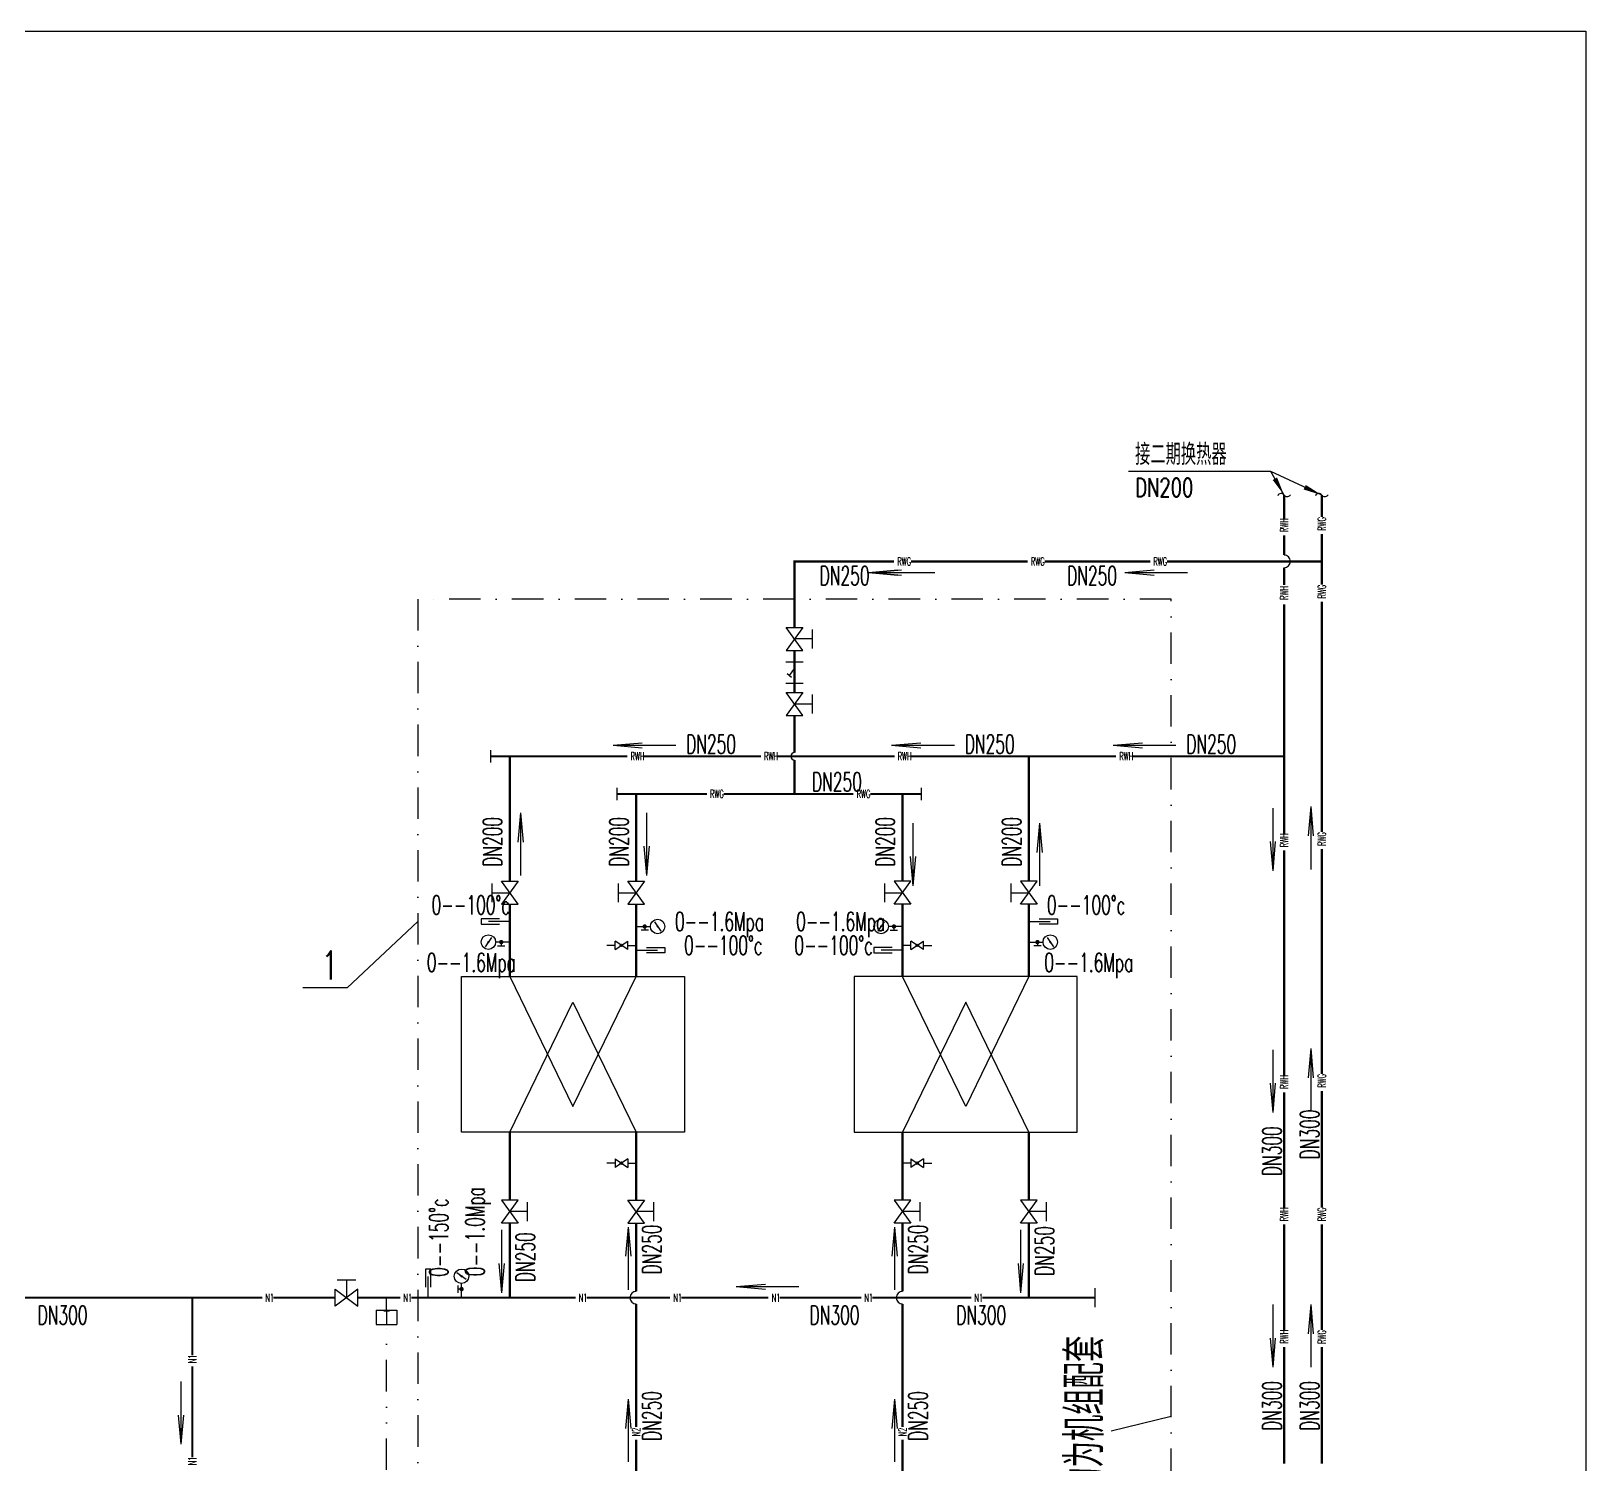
# Model space of a CAD drawing. Extents: x 179183 to 294833, y 947252 to 1004652.
# Drawn here: x 270065 to 294833, y 981814 to 1004652 of the extents above; entities that cross this region are included whole.
import ezdxf

# ---------------------------------------------------------------- set-up
doc = ezdxf.new("R2010")
doc.units = 0
doc.header["$LTSCALE"] = 1000
for name, pattern in [('CONTINOUS', [0]), ('DASH', [0.35, 0.25, -0.1]), ('DASHDOT', [1, 0.5, -0.25, 0, -0.25]), ('DASHED', [0.75, 0.5, -0.25]), ('DIVIDE', [1.25, 0.5, -0.25, 0, -0.25, 0, -0.25])]:
    doc.linetypes.add(name, pattern=pattern)
for name, color, linetype in [('a_bz', 2, 'Continuous'), ('a_shb', 2, 'Continuous'), ('a_shb_bz', 2, 'Continuous'), ('a_shg', 130, 'Continuous'), ('DIM_LEAD', 3, 'Continuous'), ('EQ-TH', 7, 'Continuous'), ('PIPE-暖回水', 2, 'DASH'), ('PIPE-热媒供水管', 30, 'Continuous'), ('PIPE-热媒回水管', 30, 'DASH'), ('TEXT-暖供水', 7, 'Continuous'), ('TEXT-暖回水', 7, 'Continuous'), ('TEXT-热媒供水管', 7, 'Continuous'), ('TEXT-热媒回水管', 7, 'Continuous'), ('VPIPE-暖供水', 3, 'Continuous')]:
    doc.layers.add(name, color=color, linetype=linetype)
doc.layers.add('说明辅助线', color=9, linetype='CONTINOUS', plot=False)
doc.styles.add('_HZTXT', font='txt.shx', dxfattribs={"width": 0.8, "bigfont": 'hztxt.shx'})
doc.styles.add('_TCH_DIM', font='SIMPLEX', dxfattribs={"bigfont": 'GBCBIG'})
doc.styles.add('_THVAC_PIPETEXT', font='simplex.shx', dxfattribs={"width": 0.7, "height": 1.5, "bigfont": 'gbcbig.shx'})
doc.styles.add('HZ', font='simplex.shx', dxfattribs={"width": 0.8, "bigfont": 'gbcbig.shx'})
doc.styles.add('ROMANC', font='simplex.shx', dxfattribs={"width": 0.7, "height": 800, "bigfont": 'gbcbig.shx'})
doc.styles.get("Standard").update_dxf_attribs({"font": 'simplex.shx', "width": 0.7, "bigfont": 'gbcbig.shx'})

# ---------------------------------------------------------------- blocks, each defined once
blk = doc.blocks.new('流向')
at = {"layer": 'a_bz', "color": 3}
for q in [(0, 0), (533, 41), (533, -41)]:
    blk.add_line((1000, 0), q, dxfattribs=at)
blk = doc.blocks.new('$ThvacSys$00000040')
at = {"elevation": 0}
blk.add_lwpolyline([(7, -101, -0.575183), (0, 0, 0.604745), (-11, 101, 16.924828)], format="xyb", dxfattribs=at)

msp = doc.modelspace()

# ---------------------------------------------------------------- hatches: boundary and pattern name
at = {"layer": 'a_shb', "linetype": 'DASHED'}
h = msp.add_hatch(color=1, dxfattribs=at)
h.paths.add_polyline_path([(279458.3, 990073.4), (279480.9, 990104.4, -0.7259519), (279469.6, 990069.7, -0.1587809)])
h.paths.add_polyline_path([(279469.6, 990108.1, -0.1587809), (279480.9, 990104.4), (279458.3, 990073.4, -0.7259519)])
h = msp.add_hatch(color=1, dxfattribs=at)
h.paths.add_polyline_path([(284192.7, 990073.4), (284170.1, 990104.4, 0.7259519), (284181.4, 990069.7, 0.1587809)])
h.paths.add_polyline_path([(284181.4, 990108.1, 0.1587809), (284170.1, 990104.4), (284192.7, 990073.4, 0.7259519)])
h = msp.add_hatch(color=1, dxfattribs=at)
h.paths.add_polyline_path([(279458.3, 986634.6), (279480.9, 986603.6, 0.7259519), (279469.6, 986638.3, 0.1587809)])
h.paths.add_polyline_path([(279469.6, 986599.9, 0.1587809), (279480.9, 986603.6), (279458.3, 986634.6, 0.7259519)])
h = msp.add_hatch(color=1, dxfattribs=at)
h.paths.add_polyline_path([(284192.7, 986634.6), (284170.1, 986603.6, -0.7259519), (284181.4, 986638.3, -0.1587809)])
h.paths.add_polyline_path([(284181.4, 986599.9, -0.1587809), (284170.1, 986603.6), (284192.7, 986634.6, -0.7259519)])
at = {"layer": 'PIPE-热媒供水管', "linetype": 'Continuous'}
for points in [[(282226.5, 996204.5), (282209, 996204.5), (282209, 996222)], [(282226.5, 996204.5), (282226.5, 996222), (282209, 996222)], [(282226.5, 996204.5), (282209, 996204.5), (282209, 996222)], [(282226.5, 996204.5), (282226.5, 996222), (282209, 996222)]]:
    msp.add_hatch(color=256, dxfattribs=at).paths.add_polyline_path(points)

# ---------------------------------------------------------------- linework, layer by layer
at = {"layer": 'a_bz', "color": 1, "linetype": 'DIVIDE'}
msp.add_line((275726.7, 972983), (275726.7, 984051.8), dxfattribs=at)
at = {"layer": 'a_bz'}
msp.add_line((287271.8, 982357.2), (288226.3, 982587.8), dxfattribs=at)
at = {"layer": 'a_bz', "color": 2, "linetype": 'DASHDOT'}
msp.add_lwpolyline([(288226.3, 969571.2), (288226.3, 995604.5), (276226.7, 995604.5), (276226.7, 969571.2)], close=True, dxfattribs=at)
at = {"layer": 'a_bz'}
msp.add_arc((282226.5, 993100.2), 58.9, 90, 270, dxfattribs=at)
at = {"layer": 'a_shb'}
for p, q in [((282506.5, 994968.9), (282226.5, 994968.9)), ((282506.5, 995118.9), (282506.5, 994818.9)), ((282506.5, 994082.5), (282506.5, 993782.5)), ((282506.5, 993932.5), (282226.5, 993932.5)), ((277410.7, 990776.9), (277410.7, 991076.9)), ((279424.5, 990776.9), (279424.5, 991076.9)), ((283666.5, 990776.9), (283666.5, 991076.9)), ((285680.3, 990776.9), (285680.3, 991076.9)), ((277410.7, 990926.9), (277690.7, 990926.9)), ((279424.5, 990926.9), (279704.5, 990926.9)), ((283666.5, 990926.9), (283946.5, 990926.9)), ((285680.3, 990926.9), (285960.3, 990926.9)), ((277524.9, 990509.4), (277236.4, 990509.4)), ((277236.4, 990509.4), (277236.4, 990424.1)), ((286126.1, 990509.4), (286414.5, 990509.4)), ((286414.5, 990509.4), (286414.5, 990424.1)), ((277236.4, 990424.1), (277524.9, 990424.1)), ((277690.7, 990466.7), (277351.8, 990466.7)), ((279704.5, 990389.4), (279929.8, 990389.4)), ((279898.6, 990331.7), (279783.2, 990331.7)), ((279840.9, 990389.4), (279840.9, 990331.7)), ((279993.9, 990462.6), (280098.7, 990315.3)), ((283657, 990462.6), (283552.3, 990315.3)), ((283946.5, 990389.4), (283721.1, 990389.4)), ((283752.4, 990331.7), (283867.7, 990331.7)), ((283810, 990389.4), (283810, 990331.7)), ((285960.3, 990466.7), (286299.2, 990466.7)), ((286414.5, 990424.1), (286126.1, 990424.1)), ((277401.3, 990214), (277296.5, 990066.8)), ((277690.7, 990140.8), (277465.4, 990140.8)), ((277496.6, 990083.2), (277612, 990083.2)), ((277554.3, 990140.8), (277554.3, 990083.2)), ((279369.8, 990088.9), (279234.7, 990088.9)), ((279369.8, 990021), (279569.4, 990156.7)), ((279569.4, 990021), (279369.8, 990156.7)), ((279369.8, 990021), (279369.8, 990156.7)), ((279569.4, 990021), (279569.4, 990156.7)), ((279569.4, 990088.9), (279704.5, 990088.9)), ((279704.5, 990011), (280043.4, 990011)), ((279870.4, 990053.6), (280158.8, 990053.6)), ((280158.8, 990053.6), (280158.8, 989968.4)), ((283780.6, 990053.6), (283492.2, 990053.6)), ((283492.2, 990053.6), (283492.2, 989968.4)), ((283946.5, 990011), (283607.5, 990011)), ((284081.6, 990088.9), (283946.5, 990088.9)), ((284281.1, 990021), (284081.6, 990156.7)), ((284081.6, 990021), (284281.1, 990156.7)), ((284081.6, 990021), (284081.6, 990156.7)), ((284281.1, 990021), (284281.1, 990156.7)), ((284281.1, 990088.9), (284416.3, 990088.9)), ((285960.3, 990140.8), (286185.6, 990140.8)), ((286154.4, 990083.2), (286039, 990083.2)), ((286096.7, 990140.8), (286096.7, 990083.2)), ((286249.7, 990214), (286354.5, 990066.8)), ((280158.8, 989968.4), (279870.4, 989968.4)), ((283492.2, 989968.4), (283780.6, 989968.4)), ((279369.8, 986619.1), (279234.7, 986619.1)), ((279369.8, 986687), (279569.4, 986551.3)), ((279569.4, 986687), (279369.8, 986551.3)), ((279369.8, 986687), (279369.8, 986551.3)), ((279569.4, 986687), (279569.4, 986551.3)), ((279569.4, 986619.1), (279704.5, 986619.1)), ((284081.6, 986619.1), (283946.5, 986619.1)), ((284281.1, 986687), (284081.6, 986551.3)), ((284081.6, 986687), (284281.1, 986551.3)), ((284081.6, 986687), (284081.6, 986551.3)), ((284281.1, 986687), (284281.1, 986551.3)), ((284281.1, 986619.1), (284416.3, 986619.1)), ((277970.7, 985847.4), (277690.7, 985847.4)), ((277970.7, 985697.4), (277970.7, 985997.4)), ((279984.5, 985847.4), (279704.5, 985847.4)), ((279984.5, 985697.4), (279984.5, 985997.4)), ((284226.5, 985847.4), (283946.5, 985847.4)), ((284226.5, 985697.4), (284226.5, 985997.4)), ((286240.3, 985847.4), (285960.3, 985847.4)), ((286240.3, 985697.4), (286240.3, 985997.4)), ((276349.7, 984931.4), (276349.7, 984643)), ((276435, 984931.4), (276349.7, 984931.4)), ((276392.4, 984477.2), (276392.4, 984816.1)), ((276435, 984643), (276435, 984931.4)), ((276995.5, 984766.6), (276848.3, 984871.3)), ((275240.1, 984757.2), (274940.1, 984757.2)), ((275090.1, 984757.2), (275090.1, 984477.2)), ((276864.6, 984671.3), (276864.6, 984555.9)), ((276922.3, 984613.6), (276864.6, 984613.6)), ((276922.3, 984477.2), (276922.3, 984702.5)), ((287013.4, 984327.2), (287013.4, 984627.2)), ((275726.7, 984278), (275726.7, 984477.2)), ((275560.4, 984278), (275560.4, 984051.8)), ((275560.4, 984278), (275892.9, 984278)), ((275560.4, 984051.8), (275892.9, 984051.8)), ((275892.9, 984278), (275892.9, 984051.8))]:
    msp.add_line(p, q, dxfattribs=at)
at = {"layer": 'a_shb', "linetype": 'ByBlock'}
for p, q in [((277690.7, 989594.2), (278694.5, 987523.4)), ((278694.5, 987523.4), (279704.5, 989594.2)), ((284956.5, 987523.4), (283946.5, 989594.2)), ((285960.3, 989594.2), (284956.5, 987523.4)), ((277690.7, 987113.7), (278694.5, 989184.6)), ((278694.5, 989184.6), (279704.5, 987113.7)), ((284956.5, 989184.6), (283946.5, 987113.7)), ((285960.3, 987113.7), (284956.5, 989184.6))]:
    msp.add_line(p, q, dxfattribs=at)
at = {"layer": 'a_shb', "const_width": 31.7}
for points in [[(279840.9, 990408.2, 1), (279840.9, 990370.7, 1)], [(283810, 990408.2, -1), (283810, 990370.7, -1)], [(277554.3, 990159.6, -1), (277554.3, 990122.1, -1)], [(286096.7, 990159.6, 1), (286096.7, 990122.1, 1)], [(276941.1, 984613.6, -1), (276903.6, 984613.6, -1)]]:
    msp.add_lwpolyline(points, format="xyb", close=True, dxfattribs=at)
at = {"layer": 'a_shb'}
for points in [[(280038.4, 990400.1, 34.6, 0, 0), (280098.7, 990315.3, 0, 0, 0)], [(283612.5, 990400.1, 34.6, 0, 0), (283552.3, 990315.3, 0, 0, 0)], [(277356.8, 990151.5, 34.6, 0, 0), (277296.5, 990066.8, 0, 0, 0)], [(286294.2, 990151.5, 34.6, 0, 0), (286354.5, 990066.8, 0, 0, 0)], [(276933, 984811.1, 34.6, 0, 0), (276848.3, 984871.3, 0, 0, 0)]]:
    msp.add_lwpolyline(points, format="xyseb", dxfattribs=at)
at = {"layer": 'a_shb', "linetype": 'Continuous'}
for points in [[(280472.7, 989594.2), (280472.7, 987113.7), (276922.5, 987113.7), (276922.5, 989594.2)], [(283178.3, 989594.2), (283178.3, 987113.7), (286728.4, 987113.7), (286728.4, 989594.2)]]:
    msp.add_lwpolyline(points, close=True, dxfattribs=at)
at = {"layer": 'a_shb'}
for centre, radius in [((280045.2, 990389.4), 115.4), ((283605.8, 990389.4), 115.4), ((277350, 990140.8), 115.4), ((286300.9, 990140.8), 115.4), ((279469.6, 990088.9), 19.2), ((284181.4, 990088.9), 19.2), ((279469.6, 986619.1), 19.2), ((284181.4, 986619.1), 19.2), ((276922.3, 984817.8), 115.4)]:
    msp.add_circle(centre, radius, dxfattribs=at)
at = {"layer": 'a_shb', "linetype": 'ByBlock'}
for centre, start, end in [((290026.3, 996204.5), 270, 90), ((279704.5, 984477.2), 90, 270), ((283946.5, 984477.2), 90, 270)]:
    msp.add_arc(centre, 100, start, end, dxfattribs=at)
at = {"layer": 'a_shb_bz'}
for p, q in [((276226.7, 990466.7), (275099.7, 989412.7)), ((275099.7, 989412.7), (274393.2, 989412.7))]:
    msp.add_line(p, q, dxfattribs=at)
at = {"layer": 'a_shg', "color": 3}
for p, q in [((282092.1, 995151.5), (282360.9, 995151.5)), ((282360.9, 994786.3), (282092.1, 995151.5)), ((282360.9, 995151.5), (282092.1, 994786.3)), ((282092.1, 994786.3), (282360.9, 994786.3)), ((282088.2, 994606.4), (282363.2, 994606.4)), ((282226.5, 994503.6), (282142.6, 994389.6)), ((282088.2, 994264), (282363.2, 994264)), ((282107.6, 994417.5), (282178.6, 994360.8)), ((282092.1, 994115.1), (282360.9, 994115.1)), ((282360.9, 993749.9), (282092.1, 994115.1)), ((282360.9, 994115.1), (282092.1, 993749.9)), ((282092.1, 993749.9), (282360.9, 993749.9)), ((277556.3, 991109.4), (277825.1, 991109.4)), ((277825.1, 990744.3), (277556.3, 991109.4)), ((277825.1, 991109.4), (277556.3, 990744.3)), ((279570.1, 991109.4), (279838.9, 991109.4)), ((279838.9, 990744.3), (279570.1, 991109.4)), ((279838.9, 991109.4), (279570.1, 990744.3)), ((284080.9, 991109.4), (283812.1, 991109.4)), ((283812.1, 990744.3), (284080.9, 991109.4)), ((283812.1, 991109.4), (284080.9, 990744.3)), ((286094.7, 991109.4), (285825.9, 991109.4)), ((285825.9, 990744.3), (286094.7, 991109.4)), ((285825.9, 991109.4), (286094.7, 990744.3)), ((277556.3, 990744.3), (277825.1, 990744.3)), ((279570.1, 990744.3), (279838.9, 990744.3)), ((284080.9, 990744.3), (283812.1, 990744.3)), ((286094.7, 990744.3), (285825.9, 990744.3)), ((277825.1, 986030), (277556.3, 986030)), ((277556.3, 985664.8), (277825.1, 986030)), ((277556.3, 986030), (277825.1, 985664.8)), ((279570.1, 986030), (279838.9, 986030)), ((279838.9, 985664.8), (279570.1, 986030)), ((279838.9, 986030), (279570.1, 985664.8)), ((284080.9, 986030), (283812.1, 986030)), ((283812.1, 985664.8), (284080.9, 986030)), ((283812.1, 986030), (284080.9, 985664.8)), ((286094.7, 986030), (285825.9, 986030)), ((285825.9, 985664.8), (286094.7, 986030)), ((285825.9, 986030), (286094.7, 985664.8)), ((277825.1, 985664.8), (277556.3, 985664.8)), ((279570.1, 985664.8), (279838.9, 985664.8)), ((284080.9, 985664.8), (283812.1, 985664.8)), ((286094.7, 985664.8), (285825.9, 985664.8)), ((274907.6, 984342.8), (274907.6, 984611.6)), ((275272.7, 984611.6), (274907.6, 984342.8)), ((274907.6, 984611.6), (275272.7, 984342.8)), ((275272.7, 984342.8), (275272.7, 984611.6))]:
    msp.add_line(p, q, dxfattribs=at)
at = {"layer": 'a_shg'}
msp.add_line((282226.5, 994115.1), (282226.5, 994786.3), dxfattribs=at)
at = {"layer": 'a_shg', "color": 2}
for p, q in [((277388.7, 993000.2), (277388.7, 993200.2)), ((279402.5, 992400.2), (279402.5, 992600.2)), ((284248.5, 992400.2), (284248.5, 992600.2))]:
    msp.add_line(p, q, dxfattribs=at)
at = {"layer": 'DIM_LEAD'}
for p, q in [((289814.1, 997636), (287547, 997636)), ((289814.1, 997636), (287547, 997636)), ((290626.5, 997260.2), (289814.1, 997636)), ((290026.3, 997260), (289814.1, 997636)), ((290626.5, 997260.2), (289814.1, 997636)), ((290026.3, 997260), (289814.1, 997636))]:
    msp.add_line(p, q, dxfattribs=at)
for points in [[(290026.3, 997260, 0, 80, 0), (289878.8, 997521.3, 0, 0, 0)], [(290026.3, 997260, 0, 80, 0), (289878.8, 997521.3, 0, 0, 0)], [(290626.5, 997260.2, 0, 80, 0), (290354.3, 997386.2, 0, 0, 0)], [(290626.5, 997260.2, 0, 80, 0), (290354.3, 997386.2, 0, 0, 0)]]:
    msp.add_lwpolyline(points, format="xyseb", dxfattribs=at)
at = {"layer": 'PIPE-暖回水', "linetype": 'DASH', "const_width": 40}
for points in [[(279704.5, 986030), (279704.5, 987113.7)], [(279704.5, 986030), (279704.5, 987113.7)], [(283946.5, 986030), (283946.5, 987113.7)], [(283946.5, 986030), (283946.5, 987113.7)], [(279704.5, 984577.2), (279704.5, 985664.8)], [(279704.5, 984577.2), (279704.5, 985664.8)], [(283946.5, 984577.2), (283946.5, 985664.8)], [(283946.5, 984577.2), (283946.5, 985664.8)], [(279704.5, 984377.2), (279704.5, 982418.2)], [(279704.5, 984377.2), (279704.5, 982418.2)], [(283946.5, 984377.2), (283946.5, 982418.2)], [(283946.5, 984377.2), (283946.5, 982418.2)], [(279704.5, 982216.5), (279704.5, 981131.5)], [(279704.5, 982216.5), (279704.5, 981131.5)], [(283946.5, 982216.5), (283946.5, 981131.5)], [(283946.5, 982216.5), (283946.5, 981131.5)]]:
    msp.add_lwpolyline(points, dxfattribs=at)
at = {"layer": 'PIPE-热媒供水管', "linetype": 'Continuous', "const_width": 35}
for points in [[(290626.3, 996911.7), (290626.3, 997260)], [(290626.3, 996911.7), (290626.3, 997260)], [(290626.3, 996204.5), (290626.3, 996642.1)], [(290626.3, 996204.5), (290626.3, 996642.1)], [(282226.5, 996204.5), (282226.5, 995151.5)], [(282226.5, 996204.5), (283813.5, 996204.5)], [(282226.5, 996204.5), (282226.5, 995151.5)], [(282226.5, 996204.5), (283813.5, 996204.5)], [(284083.1, 996204.5), (285941.6, 996204.5)], [(284083.1, 996204.5), (285941.6, 996204.5)], [(286211.2, 996204.5), (287893.2, 996204.5)], [(286211.2, 996204.5), (287893.2, 996204.5)], [(288162.8, 996204.5), (290626.3, 996204.5)], [(288162.8, 996204.5), (290626.3, 996204.5)], [(290626.3, 995832.7), (290626.3, 996204.5)], [(290626.3, 995832.7), (290626.3, 996204.5)], [(290626.3, 991892.7), (290626.3, 995563.1)], [(290626.3, 991892.7), (290626.3, 995563.1)], [(282226.5, 994786.3), (282226.5, 994115.1)], [(282226.5, 994786.3), (282226.5, 994115.1)], [(282226.5, 993749.9), (282226.5, 993159)], [(282226.5, 993749.9), (282226.5, 993159)], [(282226.5, 993041.3), (282226.5, 992500.2)], [(282226.5, 993041.3), (282226.5, 992500.2)], [(279402.5, 992500.2), (279704.5, 992500.2)], [(279402.5, 992500.2), (279704.5, 992500.2)], [(279704.5, 991109.4), (279704.5, 992500.2)], [(280830.7, 992500.2), (279704.5, 992500.2)], [(279704.5, 991109.4), (279704.5, 992500.2)], [(280830.7, 992500.2), (279704.5, 992500.2)], [(282226.5, 992500.2), (281100.3, 992500.2)], [(282226.5, 992500.2), (281100.3, 992500.2)], [(282226.5, 992500.2), (283165.5, 992500.2)], [(282226.5, 992500.2), (283165.5, 992500.2)], [(283435.1, 992500.2), (283946.5, 992500.2)], [(283435.1, 992500.2), (283946.5, 992500.2)], [(283946.5, 991109.4), (283946.5, 992500.2)], [(283946.5, 992500.2), (284248.5, 992500.2)], [(283946.5, 991109.4), (283946.5, 992500.2)], [(283946.5, 992500.2), (284248.5, 992500.2)], [(290626.3, 988040.7), (290626.3, 991623.1)], [(290626.3, 988040.7), (290626.3, 991623.1)], [(279704.5, 989594.2), (279704.5, 990744.3)], [(279704.5, 989594.2), (279704.5, 990744.3)], [(283946.5, 989594.2), (283946.5, 990744.3)], [(283946.5, 989594.2), (283946.5, 990744.3)], [(290626.3, 985912.6), (290626.3, 987771.1)], [(290626.3, 985912.6), (290626.3, 987771.1)], [(290626.3, 983961), (290626.3, 985643)], [(290626.3, 983961), (290626.3, 985643)], [(290626.3, 981832.9), (290626.3, 983691.3)], [(290626.3, 981832.9), (290626.3, 983691.3)]]:
    msp.add_lwpolyline(points, dxfattribs=at)
at = {"layer": 'PIPE-热媒回水管', "const_width": 35}
for points in [[(290026.3, 996887.4), (290026.3, 997260)], [(290026.3, 996887.4), (290026.3, 997260)], [(290026.3, 996304.5), (290026.3, 996620.6)], [(290026.3, 996304.5), (290026.3, 996620.6)], [(290026.3, 995840.5), (290026.3, 996104.5)], [(290026.3, 995828.2), (290026.3, 996104.5)], [(290026.3, 993100.2), (290026.3, 995521.8)], [(290026.3, 993100.2), (290026.3, 995509.5)], [(277690.7, 993100.2), (277388.7, 993100.2)], [(277690.7, 993100.2), (277388.7, 993100.2)], [(277690.7, 991109.4), (277690.7, 993100.2)], [(279564, 993100.2), (277690.7, 993100.2)], [(277690.7, 991109.4), (277690.7, 993100.2)], [(279564, 993100.2), (277690.7, 993100.2)], [(281692.1, 993100.2), (279830.8, 993100.2)], [(281692.1, 993100.2), (279830.8, 993100.2)], [(283820.1, 993100.2), (281958.9, 993100.2)], [(283820.1, 993100.2), (281958.9, 993100.2)], [(285960.3, 993100.2), (284086.9, 993100.2)], [(285960.3, 993100.2), (284086.9, 993100.2)], [(285960.3, 991109.4), (285960.3, 993100.2)], [(285960.3, 993100.2), (287349.6, 993100.2)], [(285960.3, 991109.4), (285960.3, 993100.2)], [(285960.3, 993100.2), (287349.6, 993100.2)], [(287616.4, 993100.2), (290026.3, 993100.2)], [(287616.4, 993100.2), (290026.3, 993100.2)], [(290026.3, 991868.4), (290026.3, 993100.2)], [(290026.3, 991868.4), (290026.3, 993100.2)], [(290026.3, 988016.4), (290026.3, 991601.6)], [(290026.3, 988016.4), (290026.3, 991601.6)], [(277690.7, 989594.2), (277690.7, 990744.3)], [(277690.7, 989594.2), (277690.7, 990744.3)], [(285960.3, 989594.2), (285960.3, 990744.3)], [(285960.3, 989594.2), (285960.3, 990744.3)], [(290026.3, 985911.2), (290026.3, 987749.6)], [(290026.3, 985911.2), (290026.3, 987749.6)], [(290026.3, 983959.5), (290026.3, 985644.4)], [(290026.3, 983959.5), (290026.3, 985644.4)], [(290026.3, 981831.5), (290026.3, 983692.8)], [(290026.3, 981831.5), (290026.3, 983692.8)]]:
    msp.add_lwpolyline(points, dxfattribs=at)
at = {"layer": 'VPIPE-暖供水', "const_width": 35}
for points in [[(277690.7, 986030), (277690.7, 987113.7)], [(277690.7, 986030), (277690.7, 987113.7)], [(285960.3, 986030), (285960.3, 987113.7)], [(285960.3, 986030), (285960.3, 987113.7)], [(277690.7, 984477.2), (277690.7, 985664.8)], [(277690.7, 984477.2), (277690.7, 985664.8)], [(285960.3, 984477.2), (285960.3, 985664.8)], [(285960.3, 984477.2), (285960.3, 985664.8)], [(269690.4, 984477.2), (272633.7, 984477.2)], [(269690.4, 984477.2), (272633.7, 984477.2)], [(272633.7, 983558.6), (272633.7, 984477.2)], [(272633.7, 984477.2), (273747.6, 984477.2)], [(272633.7, 983558.6), (272633.7, 984477.2)], [(272633.7, 984477.2), (273747.6, 984477.2)], [(273923.9, 984477.2), (274907.6, 984477.2)], [(273923.9, 984477.2), (274907.6, 984477.2)], [(275946.2, 984477.2), (275272.7, 984477.2)], [(275946.2, 984477.2), (275272.7, 984477.2)], [(277690.7, 984477.2), (276122.5, 984477.2)], [(277690.7, 984477.2), (276122.5, 984477.2)], [(278738.3, 984477.2), (277690.7, 984477.2)], [(278738.3, 984477.2), (277690.7, 984477.2)], [(280245.4, 984477.2), (278914.7, 984477.2)], [(280245.4, 984477.2), (278914.7, 984477.2)], [(281811.5, 984477.2), (280421.7, 984477.2)], [(281811.5, 984477.2), (280421.7, 984477.2)], [(283289, 984477.2), (281987.8, 984477.2)], [(283289, 984477.2), (281987.8, 984477.2)], [(285042.6, 984477.2), (283465.3, 984477.2)], [(285042.6, 984477.2), (283465.3, 984477.2)], [(285960.3, 984477.2), (285218.9, 984477.2)], [(285960.3, 984477.2), (285218.9, 984477.2)], [(287013.4, 984477.2), (285960.3, 984477.2)], [(287013.4, 984477.2), (285960.3, 984477.2)], [(272633.7, 981933.7), (272633.7, 983382.2)], [(272633.7, 981933.7), (272633.7, 983382.2)]]:
    msp.add_lwpolyline(points, dxfattribs=at)
at = {"layer": '说明辅助线'}
msp.add_lwpolyline([(179183.5, 1004651.6), (294833.5, 1004651.6), (294833.5, 947251.6), (179183.5, 947251.6)], close=True, dxfattribs=at)

# ---------------------------------------------------------------- block references
at = {"layer": 'a_shg'}
for p, rotation in [((284406.6, 996028.4), 180), ((284464.1, 996028.4), 180), ((288486.3, 996028.4), 180), ((290450.2, 991299.5), 90.00000000000061), ((279874.2, 992200.2), 270), ((286129.9, 991036.2), 90.00000000000001), ((290450.2, 987447.5), 90.00000000000061), ((279577.4, 984602.7), 90.00000000000001), ((283819.4, 984602.7), 90.00000000000001), ((290450.2, 983367.8), 90.00000000000061), ((279577.4, 981860.5), 90.00000000000001), ((283819.4, 981860.5), 90.00000000000001)]:
    msp.add_blockref('流向', p, dxfattribs=dict(at, rotation=rotation))
at = {"layer": 'a_shg', "xscale": -1}
for p in [(280335.1, 993276.3), (284774.1, 993276.3), (288303.6, 993276.3), (282295.1, 984653.3)]:
    msp.add_blockref('流向', p, dxfattribs=at)
for p, rotation in [((289850.2, 992276.7), 90.00000000000448), ((277860.4, 991200.2), 270), ((284116.1, 992036.2), 90), ((289850.2, 988424.7), 90.00000000000448), ((277563.6, 985555.2), 90), ((285833.2, 985555.2), 90), ((289850.2, 984367.8), 90.00000000000448), ((272455.3, 983141.3), 90.00000000000448)]:
    msp.add_blockref('流向', p, dxfattribs=dict(at, rotation=rotation))
at = {"layer": 'EQ-TH'}
for p, rotation in [((290026.3, 997260), 90), ((290026.3, 997260), 90), ((290626.3, 997260), 89.99999999999683), ((290626.3, 997260), 89.99999999999683)]:
    msp.add_blockref('$ThvacSys$00000040', p, dxfattribs=dict(at, rotation=rotation))

# ---------------------------------------------------------------- texts
at = {"layer": 'a_bz', "style": 'HZ', "width": 0.6}
for s, p in [('DN250', (282627.8, 995826.4)), ('DN250', (286569.7, 995826.4)), ('DN250', (280499.9, 993143.6)), ('DN250', (284938.9, 993143.6)), ('DN250', (288468.4, 993143.6)), ('DN250', (282505.9, 992543.6)), (' 0--100%%Dc', (276321.4, 990582.5)), (' 0--100%%Dc', (286123.5, 990582.5)), (' 0--1.6Mpa', (280198.5, 990319.2)), (' 0--1.6Mpa', (282128.7, 990319.2)), (' 0--100%%Dc', (280343.9, 989939.9)), (' 0--100%%Dc', (282101, 989939.9)), (' 0--1.6Mpa', (276245, 989666.8)), (' 0--1.6Mpa', (286082.3, 989666.8)), ('DN300', (270169.7, 984049.5)), ('DN300', (282467.1, 984049.5)), ('DN300', (284804.3, 984049.5))]:
    msp.add_text(s, height=300, dxfattribs=at).set_placement(p)
at = {"layer": 'a_bz'}
for s, height, style, width, p in [('DN200', 300, 'HZ', 0.6, (277565.7, 991338.9)), ('DN200', 300, 'HZ', 0.6, (279579.5, 991338.9)), ('DN200', 300, 'HZ', 0.6, (283821.4, 991338.9)), ('DN200', 300, 'HZ', 0.6, (285835.3, 991338.9)), ('DN300', 300, 'HZ', 0.6, (290582.8, 986679.4)), ('DN300', 300, 'HZ', 0.6, (289982.8, 986411.9)), (' 0--150%%Dc', 300, 'HZ', 0.6, (276709.4, 984685.8)), (' 0--1.0Mpa', 300, 'HZ', 0.6, (277287.2, 984694.6)), ('DN250', 300, 'HZ', 0.6, (280103.1, 984847.3)), ('DN250', 300, 'HZ', 0.6, (284345, 984847.3)), ('DN250', 300, 'HZ', 0.6, (286358.8, 984822.9)), ('DN250', 300, 'HZ', 0.6, (278089.2, 984724.4)), ('此范围均为机组配套', 600, '_HZTXT', 0.7, (287150.4, 980092.6)), ('DN300', 300, 'HZ', 0.6, (289982.8, 982355.1)), ('DN300', 300, 'HZ', 0.6, (290582.8, 982355.1)), ('DN250', 300, 'HZ', 0.6, (280103.1, 982195.1)), ('DN250', 300, 'HZ', 0.6, (284345, 982195.1))]:
    msp.add_text(s, height=height, rotation=90, dxfattribs=dict(at, style=style, width=width)).set_placement(p)
at = {"layer": 'a_shb', "insert": (275783, 984278.7), "char_height": 230.453, "width": 346.66, "attachment_point": 3}
msp.add_mtext('{\\f@SimSun|b0|i0|c134|p2;T}', dxfattribs=at)
at = {"layer": 'a_shb_bz', "style": 'ROMANC', "width": 0.7}
msp.add_text('1', height=450, dxfattribs=at).set_placement((274691.8, 989547.7))
at = {"layer": 'DIM_LEAD', "color": 7, "style": '_TCH_DIM'}
msp.add_text('接二期换热器', height=337.59, dxfattribs=at).set_placement((287652, 997741))
msp.add_text('接二期换热器', height=337.59, dxfattribs=at).set_placement((287652, 997741))
at = {"layer": 'DIM_LEAD', "color": 7, "style": '_TCH_DIM', "width": 0.705882}
msp.add_text('DN200', height=297.5, dxfattribs=at).set_placement((287652, 997233.5))
msp.add_text('DN200', height=297.5, dxfattribs=at).set_placement((287652, 997233.5))
at = {"layer": 'TEXT-暖供水', "style": '_THVAC_PIPETEXT', "width": 0.576471}
for p in [(273797.6, 984413.4), (273797.6, 984413.4), (275996.2, 984413.4), (275996.2, 984413.4), (278788.3, 984413.4), (278788.3, 984413.4), (280295.4, 984413.4), (280295.4, 984413.4), (281861.5, 984413.4), (281861.5, 984413.4), (283339, 984413.4), (283339, 984413.4), (285092.6, 984413.4), (285092.6, 984413.4)]:
    msp.add_text('N1', height=127.5, dxfattribs=at).set_placement(p)
for p in [(272697.5, 983432.2), (272697.5, 983432.2), (272697.5, 981807.4), (272697.5, 981807.4)]:
    msp.add_text('N1', height=127.5, rotation=90, dxfattribs=at).set_placement(p)
at = {"layer": 'TEXT-暖回水', "style": '_THVAC_PIPETEXT', "width": 0.576471}
for p in [(279768.3, 982266.5), (279768.3, 982266.5), (284010.2, 982266.5), (284010.2, 982266.5)]:
    msp.add_text('N2', height=127.5, rotation=90, dxfattribs=at).set_placement(p)
at = {"layer": 'TEXT-热媒供水管', "style": '_THVAC_PIPETEXT', "width": 0.576471}
for p in [(290690, 996692.1), (290690, 996692.1), (290690, 995613.1), (290690, 995613.1), (290690, 991673.1), (290690, 991673.1), (290690, 987821.1), (290690, 987821.1), (290690, 985693), (290690, 985693), (290690, 983741.3), (290690, 983741.3)]:
    msp.add_text('RWG', height=127.5, rotation=90, dxfattribs=at).set_placement(p)
for p in [(283863.5, 996140.7), (283863.5, 996140.7), (285991.6, 996140.7), (285991.6, 996140.7), (287943.2, 996140.7), (287943.2, 996140.7), (280880.7, 992436.4), (280880.7, 992436.4), (283215.5, 992436.4), (283215.5, 992436.4)]:
    msp.add_text('RWG', height=127.5, dxfattribs=at).set_placement(p)
at = {"layer": 'TEXT-热媒回水管', "style": '_THVAC_PIPETEXT', "width": 0.576471}
for p in [(290090, 996670.6), (290090, 996670.6), (290090, 995591.6), (290090, 995591.6), (290090, 991651.6), (290090, 991651.6), (290090, 987799.6), (290090, 987799.6), (290090, 985694.4), (290090, 985694.4), (290090, 983742.8), (290090, 983742.8)]:
    msp.add_text('RWH', height=127.5, rotation=90, dxfattribs=at).set_placement(p)
for p in [(279614, 993036.4), (279614, 993036.4), (281742.1, 993036.4), (281742.1, 993036.4), (283870.1, 993036.4), (283870.1, 993036.4), (287399.6, 993036.4), (287399.6, 993036.4)]:
    msp.add_text('RWH', height=127.5, dxfattribs=at).set_placement(p)

doc.saveas('drawing.dxf')
